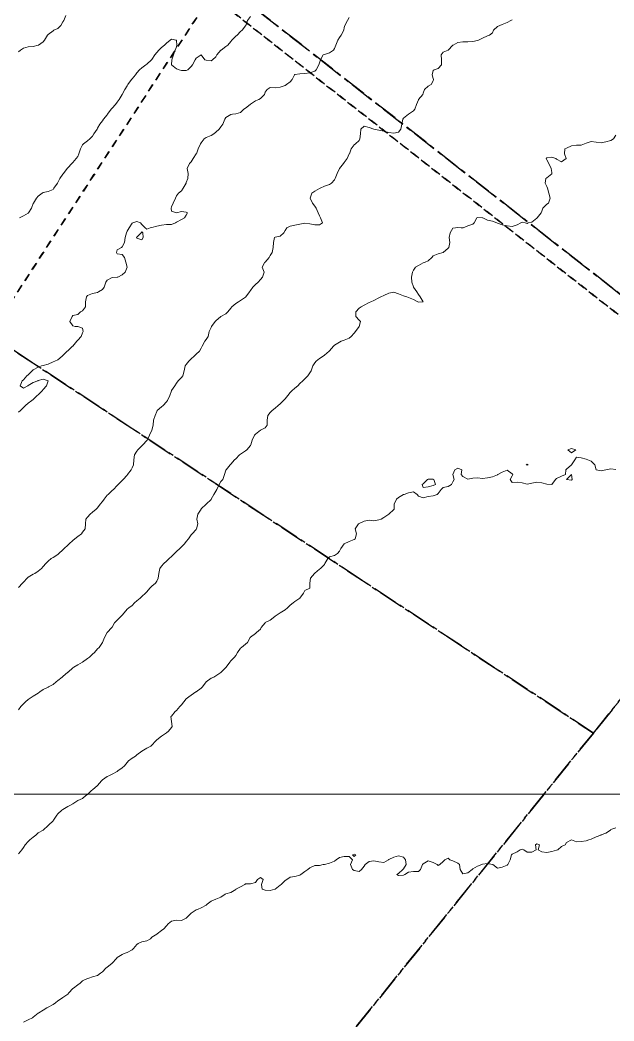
# Model space of a CAD drawing. Header units: centimetres. Extents: x 0 to 642158, y -847 to 649707.
# Drawn here: x 616283.9 to 616344.1, y 620564.4 to 620665.8 of the extents above; entities that cross this region are included whole.
import ezdxf

# ---------------------------------------------------------------- set-up
doc = ezdxf.new("R2010")
doc.units = ezdxf.units.CM
doc.header["$MEASUREMENT"] = 0
doc.linetypes.add('CENTERX2', pattern=[4, 2.5, -0.5, 0.5, -0.5])
doc.linetypes.add('JIS_02_0.7', pattern=[1.35, 0.75, -0.6])
for name, color, linetype, lineweight in [('MEV_grille', 254, 'Continuous', 9), ('WAL_parcellaire agricole', 7, 'JIS_02_0.7', 25), ('WAL_topographie 0.5', 253, 'Continuous', 20)]:
    doc.layers.add(name, color=color, linetype=linetype, lineweight=lineweight)
doc.layers.add('SPW_parcellaire cadastral', color=7, linetype='CENTERX2', lineweight=25, true_color=0xff0542)

# ---------------------------------------------------------------- blocks, each defined once
blk = doc.blocks.new('*U114')
at = {"layer": 'MEV_grille', "transparency": 33554687}
blk.add_lwpolyline([(-1338.46, 0), (1338.46, 0)], dxfattribs=at)
blk = doc.blocks.new('*U115')
at = {"layer": 'MEV_grille', "color": 0, "linetype": 'ByBlock', "lineweight": -2, "transparency": 16777216}
blk.add_blockref('*U114', (0, -1800), dxfattribs=at)

msp = doc.modelspace()

# ---------------------------------------------------------------- linework, layer by layer
at = {"layer": 'SPW_parcellaire cadastral'}
for points in [[(616365.99, 620621.36), (616286.04, 620683.91), (616309.37, 620730.79), (616392.4, 620656.16), (616365.99, 620621.36)], [(616341.97, 620593.58), (616267, 620643.08), (616264.5, 620644.73), (616266.43, 620648.25), (616286.04, 620683.91), (616365.99, 620621.36), (616353.95, 620608.37), (616341.97, 620593.58)], [(616341.97, 620593.58), (616295.42, 620535.92), (616265.33, 620555.01), (616238.89, 620571.79), (616236.43, 620573.37), (616234.34, 620574.67), (616229.8, 620577.55), (616234.89, 620587.63), (616264.5, 620644.73), (616267, 620643.08), (616341.97, 620593.58)], [(616425.74, 620491.64), (616398.85, 620466.93), (616295.42, 620535.92), (616341.97, 620593.58), (616353.95, 620608.37), (616450.36, 620515.77), (616425.74, 620491.64)]]:
    msp.add_lwpolyline(points, dxfattribs=at)
at = {"layer": 'WAL_parcellaire agricole'}
for points in [[(616451.67, 620512.33), (616410.67, 620553.33), (616356.91, 620606.44), (616366.78, 620618.45), (616303.28, 620668.31), (616287.65, 620679.69), (616304.4, 620704.94), (616307.57, 620708.65), (616329.23, 620692.65), (616356.9, 620671.15), (616395.91, 620637.66), (616492.25, 620549.17)], [(616287.65, 620679.69), (616303.28, 620668.31), (616259.29, 620600.93), (616248.66, 620583.81), (616242.08, 620565.97), (616233.29, 620571.43), (616233.79, 620575.06), (616243.79, 620593.93), (616244.66, 620598.81), (616247.66, 620601.68), (616249.54, 620607.06), (616252.41, 620609.93), (616262.53, 620631.93), (616266.36, 620643.96), (616266.91, 620651.31), (616274.16, 620656.56), (616276.88, 620662.94), (616287.65, 620679.69)], [(616141.27, 620365.8), (616180.6, 620411.8), (616201.93, 620443.55), (616224.18, 620472.81), (616228.43, 620487.81), (616231.92, 620510.31), (616242.08, 620565.97), (616248.66, 620583.81), (616259.29, 620600.93), (616303.28, 620668.31), (616366.78, 620618.45), (616356.91, 620606.44), (616410.67, 620553.33), (616451.67, 620512.33)]]:
    msp.add_lwpolyline(points, dxfattribs=at)
at = {"layer": 'WAL_topographie 0.5'}
for points in [[(616283.75, 620662.58), (616283.95, 620662.75), (616284.25, 620662.95), (616284.75, 620663.06), (616285.25, 620663.1), (616285.75, 620663.23), (616285.79, 620663.25), (616286.25, 620663.57), (616286.38, 620663.75), (616286.68, 620664.25), (616286.75, 620664.33), (616287.25, 620664.71), (616287.34, 620664.75), (616287.75, 620664.93), (616288.04, 620665.25), (616288.25, 620665.59), (616288.35, 620665.75), (616288.55, 620666.25)], [(616283.75, 620626.09), (616283.97, 620626.25), (616284.25, 620626.55), (616284.45, 620626.75), (616284.75, 620626.99), (616285.09, 620627.25), (616285.25, 620627.34), (616285.66, 620627.75), (616285.75, 620627.84), (616286.16, 620628.25), (616286.25, 620628.37), (616286.58, 620628.75), (616286.75, 620629.25), (616286.25, 620629.43), (616285.75, 620629.27), (616285.7, 620629.25), (616285.25, 620629.07), (616284.75, 620628.78), (616284.69, 620628.75), (616284.25, 620628.5), (616283.92, 620628.75), (616284.13, 620629.25), (616284.25, 620629.35), (616284.61, 620629.75), (616284.75, 620629.86), (616285.13, 620630.25), (616285.25, 620630.35), (616285.75, 620630.64), (616286.1, 620630.75), (616286.25, 620630.79), (616286.75, 620630.93), (616287.25, 620631.16), (616287.44, 620631.25), (616287.75, 620631.39), (616288.17, 620631.75), (616288.25, 620631.81), (616288.7, 620632.25), (616288.75, 620632.29), (616289.24, 620632.75), (616289.25, 620632.76), (616289.67, 620633.25), (616289.75, 620633.36), (616290.11, 620633.75), (616290.25, 620634.1), (616290.32, 620634.25), (616290.25, 620634.58), (616289.75, 620634.74), (616289.5, 620634.75), (616289.25, 620634.82), (616288.95, 620635.25), (616289.18, 620635.75), (616289.25, 620635.86), (616289.75, 620635.95), (616290.05, 620636.25), (616290.25, 620636.34), (616290.53, 620636.75), (616290.55, 620637.25), (616290.64, 620637.75), (616290.75, 620637.9), (616291.25, 620638.09), (616291.75, 620638.2), (616291.85, 620638.25), (616292.25, 620638.5), (616292.42, 620638.75), (616292.6, 620639.25), (616292.75, 620639.44), (616293.25, 620639.71), (616293.75, 620639.73), (616293.82, 620639.75), (616294.25, 620639.98), (616294.56, 620640.25), (616294.75, 620640.75), (616294.64, 620641.25), (616294.48, 620641.75), (616294.25, 620642.04), (616293.75, 620642.12), (616293.67, 620642.25), (616293.75, 620642.5), (616294.17, 620642.75), (616294.25, 620642.81), (616294.5, 620643.25), (616294.57, 620643.75), (616294.69, 620644.25), (616294.75, 620644.42), (616294.96, 620644.75), (616295.25, 620645.22), (616295.33, 620645.25), (616295.75, 620645.38), (616296.11, 620645.25), (616296.25, 620645.08), (616296.58, 620644.75), (616296.75, 620644.61), (616297.08, 620644.75), (616297.25, 620644.78), (616297.75, 620644.91), (616298.25, 620645), (616298.75, 620645.07), (616299.25, 620645.08), (616299.65, 620645.25), (616299.75, 620645.31), (616300.25, 620645.6), (616300.56, 620645.75), (616300.75, 620646.02), (616300.88, 620646.25), (616300.75, 620646.34), (616300.25, 620646.4), (616299.75, 620646.27), (616299.25, 620646.42), (616299.2, 620646.75), (616299.25, 620646.86), (616299.41, 620647.25), (616299.65, 620647.75), (616299.75, 620647.97), (616299.95, 620648.25), (616300.25, 620648.5), (616300.44, 620648.75), (616300.72, 620649.25), (616300.75, 620649.32), (616300.91, 620649.75), (616300.95, 620650.25), (616300.84, 620650.75), (616301.08, 620651.25), (616301.25, 620651.44), (616301.44, 620651.75), (616301.75, 620652.22), (616301.77, 620652.25), (616301.96, 620652.75), (616302.17, 620653.25), (616302.25, 620653.36), (616302.56, 620653.75), (616302.75, 620653.9), (616303.25, 620654.1), (616303.52, 620654.25), (616303.75, 620654.42), (616304.08, 620654.75), (616304.25, 620654.97), (616304.45, 620655.25), (616304.64, 620655.75), (616304.75, 620655.92), (616305.25, 620656.23), (616305.42, 620656.25), (616305.75, 620656.28), (616306.25, 620656.42), (616306.59, 620656.75), (616306.75, 620656.86), (616307.23, 620657.25), (616307.25, 620657.27), (616307.75, 620657.6), (616308.09, 620657.75), (616308.25, 620657.85), (616308.66, 620658.25), (616308.75, 620658.49), (616308.95, 620658.75), (616309.25, 620658.94), (616309.75, 620658.92), (616310.25, 620658.98), (616310.75, 620659.17), (616310.9, 620659.25), (616311.25, 620659.52), (616311.46, 620659.75), (616311.72, 620660.25), (616311.75, 620660.27), (616312.25, 620660.35), (616312.75, 620660.37), (616313.25, 620660.43), (616313.75, 620660.62), (616313.9, 620660.75), (616314.18, 620661.25), (616314.25, 620661.46), (616314.34, 620661.75), (616314.61, 620662.25), (616314.75, 620662.31), (616315.25, 620662.45), (616315.67, 620662.75), (616315.75, 620662.92), (616315.88, 620663.25), (616316.08, 620663.75), (616316.25, 620664.03), (616316.43, 620664.25), (616316.69, 620664.75), (616316.75, 620665.03), (616316.79, 620665.25), (616317.06, 620665.75), (616317.25, 620666.03)], [(616283.75, 620608.3), (616284.17, 620608.75), (616284.25, 620608.85), (616284.62, 620609.25), (616284.75, 620609.35), (616285.25, 620609.66), (616285.4, 620609.75), (616285.75, 620609.97), (616286.07, 620610.25), (616286.25, 620610.43), (616286.52, 620610.75), (616286.75, 620610.99), (616287.06, 620611.25), (616287.25, 620611.36), (616287.75, 620611.66), (616287.85, 620611.75), (616288.25, 620612.13), (616288.37, 620612.25), (616288.75, 620612.61), (616288.9, 620612.75), (616289.25, 620613.08), (616289.47, 620613.25), (616289.75, 620613.48), (616290.14, 620613.75), (616290.25, 620613.92), (616290.5, 620614.25), (616290.53, 620614.75), (616290.59, 620615.25), (616290.75, 620615.43), (616291.02, 620615.75), (616291.25, 620615.93), (616291.61, 620616.25), (616291.75, 620616.4), (616292.02, 620616.75), (616292.25, 620617.02), (616292.43, 620617.25), (616292.75, 620617.66), (616292.83, 620617.75), (616293.25, 620618.14), (616293.37, 620618.25), (616293.75, 620618.64), (616293.85, 620618.75), (616294.25, 620619.16), (616294.35, 620619.25), (616294.75, 620619.7), (616294.8, 620619.75), (616295.15, 620620.25), (616295.25, 620620.44), (616295.4, 620620.75), (616295.42, 620621.25), (616295.51, 620621.75), (616295.75, 620622.12), (616295.84, 620622.25), (616296.25, 620622.66), (616296.35, 620622.75), (616296.75, 620623.19), (616296.79, 620623.25), (616297.02, 620623.75), (616297.25, 620624.25), (616297.25, 620624.25), (616297.38, 620624.75), (616297.44, 620625.25), (616297.59, 620625.75), (616297.75, 620626.14), (616297.81, 620626.25), (616298.25, 620626.61), (616298.4, 620626.75), (616298.75, 620627.11), (616298.85, 620627.25), (616299.07, 620627.75), (616299.24, 620628.25), (616299.25, 620628.27), (616299.58, 620628.75), (616299.75, 620629.01), (616299.94, 620629.25), (616300.25, 620629.6), (616300.39, 620629.75), (616300.52, 620630.25), (616300.63, 620630.75), (616300.75, 620630.89), (616301.02, 620631.25), (616301.25, 620631.49), (616301.54, 620631.75), (616301.75, 620631.95), (616302.09, 620632.25), (616302.25, 620632.55), (616302.35, 620632.75), (616302.64, 620633.25), (616302.75, 620633.43), (616302.95, 620633.75), (616303.08, 620634.25), (616303.25, 620634.64), (616303.3, 620634.75), (616303.66, 620635.25), (616303.75, 620635.33), (616304.24, 620635.75), (616304.25, 620635.76), (616304.75, 620636.02), (616304.94, 620636.25), (616305.25, 620636.61), (616305.37, 620636.75), (616305.75, 620637.07), (616306.03, 620637.25), (616306.25, 620637.39), (616306.75, 620637.71), (616306.79, 620637.75), (616307.16, 620638.25), (616307.25, 620638.41), (616307.5, 620638.75), (616307.75, 620639.02), (616308.04, 620639.25), (616308.25, 620639.5), (616308.47, 620639.75), (616308.62, 620640.25), (616308.43, 620640.75), (616308.71, 620641.25), (616308.75, 620641.28), (616309.15, 620641.75), (616309.25, 620641.93), (616309.43, 620642.25), (616309.56, 620642.75), (616309.57, 620643.25), (616309.68, 620643.75), (616309.75, 620643.8), (616310.25, 620643.9), (616310.61, 620644.25), (616310.75, 620644.46), (616310.93, 620644.75), (616311.25, 620644.91), (616311.75, 620645.01), (616312.25, 620645.1), (616312.75, 620645.21), (616313.25, 620645.15), (616313.75, 620645.04), (616314.25, 620645.03), (616314.53, 620645.25), (616314.35, 620645.75), (616314.25, 620645.95), (616314.09, 620646.25), (616313.89, 620646.75), (616313.75, 620646.95), (616313.54, 620647.25), (616313.29, 620647.75), (616313.45, 620648.25), (616313.75, 620648.47), (616314.25, 620648.72), (616314.3, 620648.75), (616314.75, 620648.95), (616315.25, 620649.13), (616315.46, 620649.25), (616315.75, 620649.62), (616315.82, 620649.75), (616316.02, 620650.25), (616316.25, 620650.75), (616316.25, 620650.75), (616316.66, 620651.25), (616316.75, 620651.35), (616317.04, 620651.75), (616317.25, 620652.22), (616317.26, 620652.25), (616317.43, 620652.75), (616317.75, 620653.14), (616317.88, 620653.25), (616318.25, 620653.6), (616318.33, 620653.75), (616318.39, 620654.25), (616318.42, 620654.75), (616318.75, 620655.05), (616319.25, 620654.92), (616319.75, 620654.75), (616319.75, 620654.75), (616320.25, 620654.63), (616320.75, 620654.53), (616321.25, 620654.41), (616321.75, 620654.32), (616322.25, 620654.42), (616322.46, 620654.75), (616322.56, 620655.25), (616322.67, 620655.75), (616322.75, 620655.85), (616323.25, 620656.25), (616323.25, 620656.25), (616323.75, 620656.58), (616323.88, 620656.75), (616324.06, 620657.25), (616324.25, 620657.72), (616324.27, 620657.75), (616324.69, 620658.25), (616324.75, 620658.39), (616324.88, 620658.75), (616325.25, 620659.1), (616325.54, 620659.25), (616325.75, 620659.62), (616325.78, 620659.75), (616325.75, 620659.87), (616325.63, 620660.25), (616325.75, 620660.67), (616325.84, 620660.75), (616326.25, 620660.87), (616326.6, 620661.25), (616326.58, 620661.75), (616326.57, 620662.25), (616326.75, 620662.52), (616327.25, 620662.75), (616327.25, 620662.75), (616327.75, 620663.23), (616327.77, 620663.25), (616328.25, 620663.52), (616328.75, 620663.57), (616329.25, 620663.57), (616329.75, 620663.63), (616330.25, 620663.72), (616330.34, 620663.75), (616330.75, 620663.95), (616331.25, 620664.18), (616331.44, 620664.25), (616331.75, 620664.49), (616331.87, 620664.75), (616332.25, 620665.14), (616332.5, 620665.25), (616332.75, 620665.34), (616333.25, 620665.54), (616333.61, 620665.75), (616333.75, 620665.82)], [(616283.87, 620645.75), (616284.25, 620645.97), (616284.75, 620646.22), (616284.78, 620646.25), (616285.07, 620646.75), (616285.25, 620647.2), (616285.27, 620647.25), (616285.59, 620647.75), (616285.75, 620647.96), (616286.16, 620648.25), (616286.25, 620648.31), (616286.75, 620648.41), (616287.25, 620648.64), (616287.35, 620648.75), (616287.69, 620649.25), (616287.75, 620649.33), (616287.95, 620649.75), (616288.25, 620650.18), (616288.3, 620650.25), (616288.67, 620650.75), (616288.75, 620650.83), (616289.16, 620651.25), (616289.25, 620651.37), (616289.6, 620651.75), (616289.75, 620651.96), (616289.88, 620652.25), (616290.04, 620652.75), (616290.25, 620653.15), (616290.34, 620653.25), (616290.75, 620653.55), (616290.99, 620653.75), (616291.25, 620654.04), (616291.39, 620654.25), (616291.71, 620654.75), (616291.75, 620654.84), (616291.99, 620655.25), (616292.25, 620655.58), (616292.38, 620655.75), (616292.75, 620656.2), (616292.77, 620656.25), (616293.14, 620656.75), (616293.25, 620656.87), (616293.57, 620657.25), (616293.75, 620657.47), (616293.94, 620657.75), (616294.25, 620658.23), (616294.26, 620658.25), (616294.52, 620658.75), (616294.75, 620659.14), (616294.82, 620659.25), (616295.19, 620659.75), (616295.25, 620659.83), (616295.59, 620660.25), (616295.75, 620660.44), (616296.01, 620660.75), (616296.25, 620660.96), (616296.65, 620661.25), (616296.75, 620661.33), (616297.21, 620661.75), (616297.25, 620661.8), (616297.57, 620662.25), (616297.75, 620662.49), (616297.98, 620662.75), (616298.25, 620663), (616298.54, 620663.25), (616298.75, 620663.46), (616299.11, 620663.75), (616299.25, 620663.84), (616299.71, 620663.75), (616299.75, 620663.71), (616299.8, 620663.25), (616299.75, 620663.08), (616299.63, 620662.75), (616299.46, 620662.25), (616299.29, 620661.75), (616299.25, 620661.25), (616299.75, 620660.85), (616300.01, 620660.75), (616300.25, 620660.68), (616300.75, 620660.66), (616300.92, 620660.75), (616301.25, 620661.09), (616301.36, 620661.25), (616301.63, 620661.75), (616301.75, 620661.93), (616302.25, 620662.25), (616302.25, 620662.25), (616302.25, 620662.25), (616302.64, 620661.75), (616302.75, 620661.71), (616303.25, 620661.65), (616303.41, 620661.75), (616303.75, 620662.05), (616303.85, 620662.25), (616304.25, 620662.73), (616304.28, 620662.75), (616304.75, 620663.12), (616304.97, 620663.25), (616305.25, 620663.62), (616305.37, 620663.75), (616305.75, 620664.15), (616305.89, 620664.25), (616306.25, 620664.61), (616306.39, 620664.75), (616306.75, 620665.21), (616306.77, 620665.25), (616306.96, 620665.75), (616307.25, 620666.13)], [(616283.75, 620595.94), (616283.99, 620596.25), (616284.25, 620596.53), (616284.47, 620596.75), (616284.75, 620596.99), (616285.15, 620597.25), (616285.25, 620597.31), (616285.75, 620597.63), (616285.9, 620597.75), (616286.25, 620597.97), (616286.75, 620598.22), (616286.81, 620598.25), (616287.25, 620598.49), (616287.58, 620598.75), (616287.75, 620598.89), (616288.19, 620599.25), (616288.25, 620599.3), (616288.75, 620599.73), (616288.77, 620599.75), (616289.25, 620600.17), (616289.37, 620600.25), (616289.75, 620600.5), (616290.22, 620600.75), (616290.25, 620600.77), (616290.75, 620601.11), (616290.93, 620601.25), (616291.25, 620601.56), (616291.44, 620601.75), (616291.75, 620602.11), (616291.92, 620602.25), (616292.25, 620602.73), (616292.26, 620602.75), (616292.46, 620603.25), (616292.75, 620603.75), (616292.75, 620603.75), (616293.21, 620604.25), (616293.25, 620604.3), (616293.47, 620604.75), (616293.75, 620605.01), (616294, 620605.25), (616294.25, 620605.52), (616294.45, 620605.75), (616294.75, 620606.12), (616294.92, 620606.25), (616295.25, 620606.5), (616295.49, 620606.75), (616295.75, 620606.96), (616296.07, 620607.25), (616296.25, 620607.39), (616296.62, 620607.75), (616296.75, 620607.89), (616297.07, 620608.25), (616297.25, 620608.45), (616297.63, 620608.75), (616297.75, 620608.96), (616297.89, 620609.25), (616297.96, 620609.75), (616298.07, 620610.25), (616298.25, 620610.48), (616298.46, 620610.75), (616298.75, 620610.99), (616299.03, 620611.25), (616299.25, 620611.44), (616299.56, 620611.75), (616299.75, 620611.95), (616300.08, 620612.25), (616300.25, 620612.44), (616300.55, 620612.75), (616300.75, 620612.96), (616300.98, 620613.25), (616301.25, 620613.65), (616301.34, 620613.75), (616301.75, 620614.2), (616301.79, 620614.25), (616301.9, 620614.75), (616301.8, 620615.25), (616301.92, 620615.75), (616302.24, 620616.25), (616302.25, 620616.27), (616302.75, 620616.75), (616302.75, 620616.75), (616303.25, 620617.23), (616303.27, 620617.25), (616303.54, 620617.75), (616303.75, 620618.06), (616303.84, 620618.25), (616304.07, 620618.75), (616304.25, 620619.06), (616304.44, 620619.25), (616304.62, 620619.75), (616304.75, 620620.19), (616304.77, 620620.25), (616305.18, 620620.75), (616305.25, 620620.81), (616305.64, 620621.25), (616305.75, 620621.36), (616306.15, 620621.75), (616306.25, 620621.83), (616306.75, 620622.16), (616306.88, 620622.25), (616307.25, 620622.7), (616307.29, 620622.75), (616307.42, 620623.25), (616307.66, 620623.75), (616307.75, 620623.86), (616308.25, 620624.25), (616308.25, 620624.25), (616308.75, 620624.5), (616308.95, 620624.75), (616308.93, 620625.25), (616309.01, 620625.75), (616309.25, 620626.04), (616309.46, 620626.25), (616309.75, 620626.48), (616310.04, 620626.75), (616310.25, 620626.93), (616310.58, 620627.25), (616310.75, 620627.41), (616311.04, 620627.75), (616311.25, 620628.07), (616311.45, 620628.25), (616311.75, 620628.51), (616312.04, 620628.75), (616312.25, 620628.98), (616312.55, 620629.25), (616312.75, 620629.45), (616313.05, 620629.75), (616313.25, 620630.05), (616313.39, 620630.25), (616313.55, 620630.75), (616313.75, 620631.08), (616313.89, 620631.25), (616314.25, 620631.5), (616314.61, 620631.75), (616314.75, 620631.83), (616315.23, 620632.25), (616315.25, 620632.27), (616315.65, 620632.75), (616315.75, 620632.85), (616316.25, 620633.18), (616316.43, 620633.25), (616316.75, 620633.36), (616317.25, 620633.57), (616317.43, 620633.75), (616317.75, 620634.07), (616317.87, 620634.25), (616318.25, 620634.75), (616318.25, 620634.75), (616318.38, 620635.25), (616318.25, 620635.4), (616317.93, 620635.75), (616317.9, 620636.25), (616318.25, 620636.59), (616318.46, 620636.75), (616318.75, 620636.9), (616319.25, 620637.17), (616319.42, 620637.25), (616319.75, 620637.39), (616320.25, 620637.64), (616320.46, 620637.75), (616320.75, 620637.9), (616321.25, 620638.13), (616321.75, 620638.23), (616322.25, 620638.07), (616322.75, 620637.87), (616323.07, 620637.75), (616323.25, 620637.68), (616323.75, 620637.49), (616324.19, 620637.25), (616324.25, 620637.22), (616324.75, 620637.25), (616324.42, 620637.75), (616324.25, 620638), (616324.09, 620638.25), (616323.76, 620638.75), (616323.75, 620638.78), (616323.6, 620639.25), (616323.57, 620639.75), (616323.66, 620640.25), (616323.75, 620640.47), (616323.96, 620640.75), (616324.25, 620640.94), (616324.75, 620641.19), (616324.93, 620641.25), (616325.25, 620641.39), (616325.6, 620641.75), (616325.75, 620641.91), (616326.25, 620642.1), (616326.75, 620642.25), (616326.75, 620642.25), (616327.25, 620642.68), (616327.33, 620642.75), (616327.43, 620643.25), (616327.36, 620643.75), (616327.46, 620644.25), (616327.75, 620644.71), (616328, 620644.75), (616328.25, 620644.77), (616328.58, 620644.75), (616328.75, 620644.73), (616328.79, 620644.75), (616329.25, 620644.93), (616329.75, 620645.13), (616329.91, 620645.25), (616330.18, 620645.75), (616330.25, 620645.79), (616330.75, 620645.76), (616330.77, 620645.75), (616331.25, 620645.52), (616331.75, 620645.41), (616332.18, 620645.25), (616332.25, 620645.22), (616332.75, 620645.03), (616333.25, 620644.94), (616333.75, 620644.87), (616334.25, 620645.03), (616334.64, 620645.25), (616334.75, 620645.3), (616335.08, 620645.25), (616335.25, 620645.19), (616335.38, 620645.25), (616335.75, 620645.33), (616336.25, 620645.72), (616336.29, 620645.75), (616336.69, 620646.25), (616336.75, 620646.42), (616336.85, 620646.75), (616337.25, 620647.13), (616337.43, 620647.25), (616337.58, 620647.75), (616337.45, 620648.25), (616337.31, 620648.75), (616337.25, 620648.92), (616337.08, 620649.25), (616337.16, 620649.75), (616337.25, 620649.8), (616337.75, 620650.21), (616337.77, 620650.25), (616337.75, 620650.33), (616337.7, 620650.75), (616337.47, 620651.25), (616337.25, 620651.64), (616337.18, 620651.75), (616337.25, 620651.82), (616337.75, 620651.9), (616338.16, 620651.75), (616338.25, 620651.7), (616338.75, 620651.43), (616339.22, 620651.75), (616339.04, 620652.25), (616339.08, 620652.75), (616339.25, 620652.81), (616339.75, 620653.05), (616340.25, 620653.1), (616340.75, 620653.1), (616341.08, 620653.25), (616341.25, 620653.32), (616341.75, 620653.48), (616342.25, 620653.42), (616342.75, 620653.36), (616343.25, 620653.45), (616343.75, 620653.59), (616344.02, 620653.75), (616344.25, 620654.12)], [(616296.25, 620643.54), (616296.39, 620643.75), (616296.33, 620644.25), (616296.25, 620644.35), (616296.19, 620644.25), (616295.75, 620643.81), (616295.71, 620643.75), (616295.75, 620643.69), (616296.25, 620643.54)], [(616340.18, 620622.25), (616339.75, 620621.95), (616339.38, 620622.25), (616339.75, 620622.38), (616340.18, 620622.25)], [(616283.75, 620581.34), (616284.08, 620581.75), (616284.25, 620581.98), (616284.42, 620582.25), (616284.75, 620582.6), (616284.92, 620582.75), (616285.25, 620583.04), (616285.5, 620583.25), (616285.75, 620583.46), (616286.25, 620583.75), (616286.25, 620583.75), (616286.75, 620584.2), (616286.81, 620584.25), (616287.25, 620584.67), (616287.3, 620584.75), (616287.63, 620585.25), (616287.75, 620585.4), (616288.13, 620585.75), (616288.25, 620585.83), (616288.75, 620586.13), (616288.95, 620586.25), (616289.25, 620586.41), (616289.75, 620586.75), (616289.75, 620586.75), (616290.25, 620586.96), (616290.59, 620587.25), (616290.75, 620587.36), (616291.16, 620587.75), (616291.25, 620587.83), (616291.74, 620588.25), (616291.75, 620588.27), (616292.15, 620588.75), (616292.25, 620588.85), (616292.75, 620589.17), (616292.89, 620589.25), (616293.25, 620589.4), (616293.75, 620589.69), (616293.83, 620589.75), (616294.25, 620590.04), (616294.48, 620590.25), (616294.75, 620590.61), (616294.88, 620590.75), (616295.25, 620591.02), (616295.62, 620591.25), (616295.75, 620591.36), (616296.25, 620591.75), (616296.25, 620591.75), (616296.75, 620592.04), (616297.14, 620592.25), (616297.25, 620592.35), (616297.64, 620592.75), (616297.75, 620592.89), (616298.23, 620593.25), (616298.25, 620593.27), (616298.75, 620593.6), (616298.96, 620593.75), (616299.25, 620594.15), (616299.33, 620594.25), (616299.25, 620594.75), (616299.25, 620594.75), (616299.17, 620595.25), (616299.25, 620595.3), (616299.63, 620595.75), (616299.75, 620595.85), (616300.09, 620596.25), (616300.25, 620596.42), (616300.51, 620596.75), (616300.75, 620597.03), (616301.02, 620597.25), (616301.25, 620597.41), (616301.73, 620597.75), (616301.75, 620597.76), (616302.25, 620598.12), (616302.39, 620598.25), (616302.75, 620598.75), (616302.75, 620598.75), (616303.25, 620599.12), (616303.53, 620599.25), (616303.75, 620599.38), (616304.25, 620599.72), (616304.29, 620599.75), (616304.75, 620600.21), (616304.78, 620600.25), (616305.15, 620600.75), (616305.25, 620600.9), (616305.64, 620601.25), (616305.75, 620601.43), (616305.93, 620601.75), (616306.25, 620602.16), (616306.35, 620602.25), (616306.75, 620602.58), (616306.93, 620602.75), (616307.22, 620603.25), (616307.25, 620603.29), (616307.75, 620603.66), (616307.87, 620603.75), (616308.25, 620604.11), (616308.34, 620604.25), (616308.72, 620604.75), (616308.75, 620604.78), (616309.25, 620605.02), (616309.55, 620605.25), (616309.75, 620605.41), (616310.25, 620605.75), (616310.25, 620605.75), (616310.75, 620606.07), (616310.99, 620606.25), (616311.25, 620606.52), (616311.57, 620606.75), (616311.75, 620606.89), (616312.25, 620607.25), (616312.25, 620607.25), (616312.62, 620607.75), (616312.75, 620608), (616313.25, 620608.25), (616313.25, 620608.75), (616313.25, 620608.75), (616313.31, 620609.25), (616313.72, 620609.75), (616313.75, 620609.77), (616314.25, 620610.17), (616314.34, 620610.25), (616314.75, 620610.66), (616314.79, 620610.75), (616315.09, 620611.25), (616315.25, 620611.41), (616315.75, 620611.57), (616316.05, 620611.75), (616316.25, 620612), (616316.4, 620612.25), (616316.75, 620612.75), (616316.75, 620612.75), (616317.25, 620612.97), (616317.75, 620613.19), (616317.84, 620613.25), (616318, 620613.75), (616317.86, 620614.25), (616318.2, 620614.75), (616318.25, 620614.8), (616318.75, 620615.04), (616319.25, 620615.14), (616319.75, 620615.07), (616320.25, 620615.17), (616320.47, 620615.25), (616320.75, 620615.41), (616321.25, 620615.75), (616321.25, 620615.75), (616321.75, 620616.22), (616321.81, 620616.25), (616321.8, 620616.75), (616322.05, 620617.25), (616322.25, 620617.42), (616322.75, 620617.72), (616322.81, 620617.75), (616323.25, 620617.9), (616323.75, 620618), (616324.14, 620617.75), (616324.25, 620617.55), (616324.75, 620617.4), (616325.25, 620617.52), (616325.75, 620617.61), (616326.16, 620617.75), (616326.25, 620617.84), (616326.55, 620618.25), (616326.75, 620618.44), (616327.25, 620618.55), (616327.61, 620618.75), (616327.75, 620619.02), (616327.88, 620619.25), (616327.75, 620619.75), (616327.75, 620619.75), (616327.75, 620619.75), (616327.93, 620620.25), (616328.25, 620620.39), (616328.64, 620620.25), (616328.58, 620619.75), (616328.75, 620619.57), (616329.25, 620619.3), (616329.75, 620619.39), (616330.25, 620619.44), (616330.75, 620619.37), (616331.25, 620619.42), (616331.75, 620619.54), (616332.25, 620619.73), (616332.29, 620619.75), (616332.75, 620619.99), (616333.25, 620620.19), (616333.75, 620619.83), (616333.81, 620619.75), (616333.75, 620619.64), (616333.56, 620619.25), (616333.75, 620618.96), (616334.25, 620618.98), (616334.75, 620618.93), (616335.25, 620618.77), (616335.75, 620618.89), (616336.25, 620618.99), (616336.75, 620618.91), (616337.25, 620618.79), (616337.75, 620618.75), (616338.13, 620619.25), (616338.25, 620619.35), (616338.75, 620619.58), (616339.15, 620619.75), (616339.18, 620620.25), (616339.25, 620620.31), (616339.75, 620620.75), (616339.75, 620620.75), (616340.08, 620621.25), (616340.25, 620621.53), (616340.75, 620621.46), (616341.25, 620621.3), (616341.42, 620621.25), (616341.75, 620621.11), (616342.13, 620620.75), (616342.25, 620620.25), (616342.25, 620620.25), (616342.75, 620620.12), (616343.25, 620620.25), (616343.25, 620620.25), (616343.75, 620620.33), (616344.25, 620620.26)], [(616335.38, 620620.75), (616335.25, 620620.69), (616335.18, 620620.75), (616335.25, 620620.8), (616335.38, 620620.75)], [(616325.98, 620618.75), (616325.75, 620618.66), (616325.25, 620618.51), (616324.75, 620618.46), (616324.64, 620618.75), (616324.75, 620618.83), (616325.18, 620619.25), (616325.25, 620619.28), (616325.75, 620619.28), (616325.83, 620619.25), (616325.98, 620618.75)], [(616339.75, 620619.18), (616339.83, 620619.25), (616339.75, 620619.75), (616339.25, 620619.25), (616339.75, 620619.18)], [(616284.25, 620564.28), (616284.75, 620564.52), (616285.19, 620564.75), (616285.25, 620564.8), (616285.75, 620565.19), (616285.83, 620565.25), (616286.25, 620565.51), (616286.64, 620565.75), (616286.75, 620565.82), (616287.25, 620566.07), (616287.49, 620566.25), (616287.75, 620566.47), (616288.2, 620566.75), (616288.25, 620566.79), (616288.75, 620567.13), (616288.85, 620567.25), (616289.25, 620567.69), (616289.31, 620567.75), (616289.75, 620568.07), (616290.01, 620568.25), (616290.25, 620568.47), (616290.75, 620568.71), (616290.88, 620568.75), (616291.25, 620568.9), (616291.75, 620569.01), (616292.06, 620569.25), (616292.25, 620569.4), (616292.61, 620569.75), (616292.75, 620569.85), (616293.22, 620570.25), (616293.25, 620570.28), (616293.69, 620570.75), (616293.75, 620570.84), (616294.25, 620571.16), (616294.46, 620571.25), (616294.75, 620571.36), (616295.25, 620571.63), (616295.4, 620571.75), (616295.75, 620572.17), (616295.88, 620572.25), (616296.25, 620572.42), (616296.75, 620572.53), (616297.12, 620572.75), (616297.25, 620572.89), (616297.75, 620573.22), (616297.8, 620573.25), (616298.25, 620573.58), (616298.47, 620573.75), (616298.75, 620574.06), (616298.9, 620574.25), (616299.25, 620574.54), (616299.75, 620574.63), (616300.25, 620574.59), (616300.61, 620574.75), (616300.75, 620574.83), (616301.17, 620575.25), (616301.25, 620575.33), (616301.75, 620575.67), (616301.94, 620575.75), (616302.25, 620575.88), (616302.75, 620576.14), (616302.86, 620576.25), (616303.25, 620576.54), (616303.75, 620576.75), (616303.75, 620576.75), (616304.25, 620576.95), (616304.67, 620577.25), (616304.75, 620577.3), (616305.25, 620577.44), (616305.75, 620577.72), (616305.78, 620577.75), (616306.25, 620578.01), (616306.67, 620578.25), (616306.75, 620578.29), (616307.25, 620578.29), (616307.75, 620578.44), (616307.96, 620578.75), (616308.25, 620578.96), (616308.54, 620578.75), (616308.37, 620578.25), (616308.44, 620577.75), (616308.75, 620577.66), (616309.25, 620577.63), (616309.71, 620577.75), (616309.75, 620577.77), (616310.25, 620578.18), (616310.34, 620578.25), (616310.75, 620578.64), (616310.93, 620578.75), (616311.25, 620578.99), (616311.75, 620579.05), (616312.25, 620579.19), (616312.34, 620579.25), (616312.75, 620579.55), (616313.05, 620579.75), (616313.25, 620579.92), (616313.75, 620580.16), (616314.25, 620580.17), (616314.61, 620580.25), (616314.75, 620580.27), (616315.25, 620580.41), (616315.75, 620580.61), (616315.92, 620580.75), (616316.25, 620580.98), (616316.75, 620581.06), (616317.25, 620581.08), (616317.58, 620580.75), (616317.39, 620580.25), (616317.58, 620579.75), (616317.75, 620579.67), (616318.25, 620579.54), (616318.48, 620579.75), (616318.75, 620580.08), (616318.85, 620580.25), (616319.25, 620580.56), (616319.75, 620580.62), (616320.25, 620580.52), (616320.75, 620580.48), (616321.21, 620580.75), (616321.25, 620580.77), (616321.75, 620580.99), (616322.25, 620581.13), (616322.75, 620581.02), (616322.96, 620580.75), (616323, 620580.25), (616322.75, 620579.83), (616322.68, 620579.75), (616322.25, 620579.34), (616322.06, 620579.25), (616322.25, 620579.16), (616322.75, 620579.19), (616322.89, 620579.25), (616323.25, 620579.5), (616323.75, 620579.57), (616324.25, 620579.56), (616324.46, 620579.75), (616324.66, 620580.25), (616324.75, 620580.34), (616325.25, 620580.62), (616325.75, 620580.47), (616326.16, 620580.25), (616326.25, 620580.17), (616326.42, 620580.25), (616326.75, 620580.58), (616326.92, 620580.75), (616327.25, 620580.89), (616327.45, 620580.75), (616327.75, 620580.64), (616328.25, 620580.41), (616328.41, 620580.25), (616328.49, 620579.75), (616328.75, 620579.32), (616329.25, 620579.43), (616329.69, 620579.75), (616329.75, 620579.81), (616330.25, 620580.08), (616330.66, 620580.25), (616330.75, 620580.28), (616331.25, 620580.38), (616331.75, 620580.27), (616331.8, 620580.25), (616332.25, 620579.89), (616332.75, 620579.99), (616333.25, 620580.21), (616333.31, 620580.25), (616333.54, 620580.75), (616333.67, 620581.25), (616333.75, 620581.31), (616334.25, 620581.56), (616334.56, 620581.75), (616334.75, 620581.82), (616334.94, 620581.75), (616335.25, 620581.52), (616335.75, 620581.5), (616336.18, 620581.75), (616336.12, 620582.25), (616336.25, 620582.36), (616336.5, 620582.25), (616336.38, 620581.75), (616336.75, 620581.54), (616337.25, 620581.49), (616337.75, 620581.59), (616338.25, 620581.7), (616338.38, 620581.75), (616338.75, 620582.07), (616339.11, 620582.25), (616339.25, 620582.5), (616339.75, 620582.75), (616339.75, 620582.75), (616339.75, 620582.75), (616340.25, 620582.56), (616340.75, 620582.58), (616341.25, 620582.67), (616341.52, 620582.75), (616341.75, 620582.83), (616342.25, 620583.07), (616342.71, 620583.25), (616342.75, 620583.26), (616343.25, 620583.45), (616343.69, 620583.75), (616343.75, 620583.8), (616344.25, 620583.99)], [(616317.92, 620581.25), (616317.75, 620581.08), (616317.58, 620581.25), (616317.75, 620581.3), (616317.92, 620581.25)]]:
    msp.add_lwpolyline(points, dxfattribs=at)

# ---------------------------------------------------------------- block references
at = {"layer": 'MEV_grille', "transparency": 33554687}
msp.add_blockref('*U115', (616669.48, 622387.38), dxfattribs=at)

doc.saveas('drawing.dxf')
